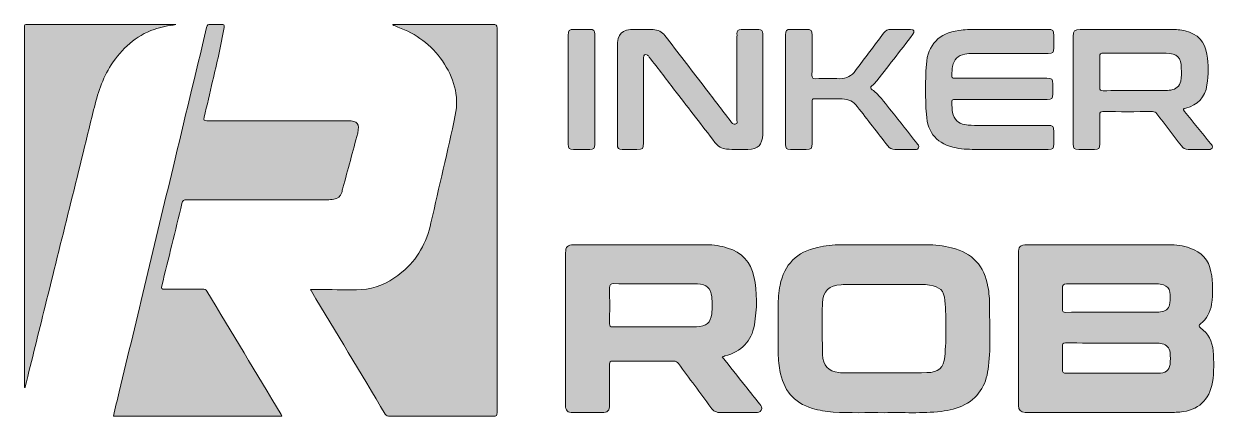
# Model space of a CAD drawing. Header units: inches. Extents: x -328 to 2803, y 282 to 860.
# Drawn here: x -328 to 1427, y 282 to 860 of the extents above; entities that cross this region are included whole.
import ezdxf

# ---------------------------------------------------------------- set-up
doc = ezdxf.new("R2010")
doc.units = ezdxf.units.IN
doc.header["$MEASUREMENT"] = 0
doc.layers.add('Layer 1', color=7, linetype='Continuous')

msp = doc.modelspace()

# ---------------------------------------------------------------- hatches: boundary and pattern name
at = {"layer": 'Layer 1', "true_color": 0x0172bc}
h = msp.add_hatch(color=152, dxfattribs=at)
h.dxf.hatch_style = 2
edge = h.paths.add_edge_path()
edge.add_spline(control_points=[(-327.5, 323.7), (-327.5, 325.7), (-327.5, 327.7), (-327.5, 329.7), (-327.5, 504.1), (-327.5, 678.6), (-327.5, 853.1), (-327.5, 860.5), (-328.3, 859.5), (-321.2, 859.5), (-248.9, 859.5), (-176.6, 859.5), (-104.2, 859.3), (-114.9, 857.6), (-125.7, 856), (-136, 852.3), (-163.5, 842.6), (-183.6, 823.9), (-199.3, 799.8), (-212.7, 779.4), (-219.6, 756.8), (-225.3, 733.3), (-248.9, 636.7), (-273, 540.3), (-296.9, 443.7), (-306.7, 404.2), (-316.4, 364.6), (-326.2, 325.1), (-326.3, 324.6), (-326.5, 324.2), (-326.7, 323.8), (-326.9, 323.7), (-327.2, 323.7), (-327.5, 323.7)], knot_values=[0, 0, 0, 0, 1, 1, 1, 2, 2, 2, 3, 3, 3, 4, 4, 4, 5, 5, 5, 6, 6, 6, 7, 7, 7, 8, 8, 8, 9, 9, 9, 10, 10, 10, 11, 11, 11, 11], degree=3, periodic=1)
h = msp.add_hatch(color=152, dxfattribs=at)
h.dxf.hatch_style = 2
edge = h.paths.add_edge_path()
edge.add_spline(control_points=[(52.4, 281.8), (-30.6, 281.8), (-113.1, 281.8), (-196.2, 281.8), (-193.3, 293.9), (-190.4, 305.8), (-187.6, 317.6), (-161.1, 427.9), (-134.7, 538.2), (-108.2, 648.5), (-91.7, 717.4), (-75.1, 786.2), (-58.7, 855.1), (-57.8, 858.6), (-56.6, 859.8), (-53.1, 859.6), (-47.8, 859.3), (-42.4, 859.4), (-37.1, 859.6), (-33.4, 859.8), (-32.2, 859.2), (-32.9, 854.9), (-37.4, 828.4), (-43.8, 802.2), (-49.8, 775.9), (-53.8, 758.1), (-58, 740.3), (-62.5, 722.5), (-63.7, 717.9), (-62.5, 717.4), (-58.3, 717.5), (11, 717.6), (80.3, 717.5), (149.6, 717.5), (163.4, 717.5), (167.6, 712.7), (164.1, 699.3), (157.1, 672.2), (149.6, 645.3), (142.3, 618.4), (141.7, 616.1), (141.2, 613.8), (140.5, 611.6), (138.5, 606), (134.8, 602.3), (128.7, 601.6), (125.5, 601.2), (122.4, 600.9), (119.2, 600.9), (50.2, 600.8), (-18.8, 600.8), (-87.7, 601), (-92.2, 601), (-94, 599.9), (-95.1, 595.4), (-104.9, 554.8), (-114.9, 514.3), (-124.9, 473.8), (-125.9, 469.8), (-125.1, 468.7), (-120.9, 468.8), (-102.1, 469), (-83.2, 468.8), (-64.4, 468.9), (-61.8, 468.9), (-59.9, 468.6), (-58.3, 465.9), (-21.8, 405.3), (14.7, 344.8), (51.2, 284.2), (51.6, 283.6), (51.8, 283), (52.4, 281.8)], knot_values=[0, 0, 0, 0, 1, 1, 1, 2, 2, 2, 3, 3, 3, 4, 4, 4, 5, 5, 5, 6, 6, 6, 7, 7, 7, 8, 8, 8, 9, 9, 9, 10, 10, 10, 11, 11, 11, 12, 12, 12, 13, 13, 13, 14, 14, 14, 15, 15, 15, 16, 16, 16, 17, 17, 17, 18, 18, 18, 19, 19, 19, 20, 20, 20, 21, 21, 21, 22, 22, 22, 23, 23, 23, 24, 24, 24, 24], degree=3, periodic=1)
at = {"layer": 'Layer 1', "true_color": 0x01bdf1}
h = msp.add_hatch(color=140, dxfattribs=at)
h.dxf.hatch_style = 2
edge = h.paths.add_edge_path()
edge.add_spline(control_points=[(215.9, 859.5), (221.7, 859.5), (227.5, 859.5), (233.2, 859.5), (276.7, 859.5), (320.2, 859.5), (363.7, 859.6), (368.3, 859.7), (369.8, 858.9), (369.8, 853.8), (369.7, 664.9), (369.7, 475.9), (369.8, 287), (369.8, 282.4), (368.6, 281.6), (364.3, 281.6), (313.3, 281.7), (262.3, 281.7), (211.4, 281.7), (208.6, 281.7), (206.5, 281.7), (204.7, 284.7), (168.5, 345.2), (132.1, 405.7), (95.8, 466.2), (95.5, 466.8), (95.2, 467.4), (94.7, 468.4), (103.2, 468.4), (111.4, 468.5), (119.5, 468.4), (138.6, 468.3), (157.7, 466.9), (176.9, 469.1), (197.4, 471.5), (214, 481.2), (229.3, 493.9), (252.4, 513), (265.7, 537.8), (272.2, 566.9), (284, 619.8), (297, 672.4), (308, 725.5), (314.1, 755.2), (305.5, 781.5), (289, 805.7), (272.8, 829.7), (250.2, 845.6), (223.3, 855.7), (220.8, 856.7), (218.3, 857.8), (215.7, 858.8), (215.8, 859.1), (215.9, 859.3), (215.9, 859.5)], knot_values=[0, 0, 0, 0, 1, 1, 1, 2, 2, 2, 3, 3, 3, 4, 4, 4, 5, 5, 5, 6, 6, 6, 7, 7, 7, 8, 8, 8, 9, 9, 9, 10, 10, 10, 11, 11, 11, 12, 12, 12, 13, 13, 13, 14, 14, 14, 15, 15, 15, 16, 16, 16, 17, 17, 17, 18, 18, 18, 18], degree=3, periodic=1)
at = {"layer": 'Layer 1', "true_color": 0x0172bc}
h = msp.add_hatch(color=152, dxfattribs=at)
h.dxf.hatch_style = 2
edge = h.paths.add_edge_path()
edge.add_spline(control_points=[(474.5, 764), (474.5, 790.4), (474.5, 816.9), (474.5, 843.4), (474.5, 851.2), (475.6, 852.2), (483.5, 852.2), (491.2, 852.3), (498.9, 852.3), (506.5, 852.2), (512.3, 852.1), (513.7, 850.7), (513.7, 845.1), (513.7, 790.8), (513.7, 736.5), (513.7, 682.2), (513.7, 676.7), (512.3, 675.2), (506.5, 675.2), (498.5, 675.1), (490.5, 675.1), (482.5, 675.1), (475.9, 675.2), (474.6, 676.5), (474.6, 683), (474.5, 710), (474.5, 737), (474.5, 764)], knot_values=[0, 0, 0, 0, 1, 1, 1, 2, 2, 2, 3, 3, 3, 4, 4, 4, 5, 5, 5, 6, 6, 6, 7, 7, 7, 8, 8, 8, 9, 9, 9, 9], degree=3, periodic=1)
h = msp.add_hatch(color=152, dxfattribs=at)
h.dxf.hatch_style = 2
edge = h.paths.add_edge_path()
edge.add_spline(control_points=[(547.1, 755.4), (547.1, 779), (547.1, 802.7), (547.1, 826.3), (547.2, 846.1), (553.3, 852.3), (573.2, 852.2), (582, 852.2), (590.8, 852), (599.7, 851.9), (607, 851.8), (612.8, 848.7), (617.3, 843), (636.1, 818.6), (654.8, 794.2), (673.6, 769.7), (687.3, 751.9), (700.9, 734), (714.6, 716.2), (715.3, 715.3), (716, 714.3), (716.8, 713.5), (718.3, 712), (720.3, 712.3), (722, 712.7), (724.4, 713.4), (723.5, 715.8), (723.5, 717.5), (723.5, 758.8), (723.5, 800.1), (723.5, 841.4), (723.5, 842.9), (723.6, 844.4), (723.5, 845.9), (723.4, 850), (725.4, 852.2), (729.5, 852.2), (738.2, 852.3), (746.8, 852.3), (755.5, 852.2), (759.9, 852.2), (761.7, 849.9), (761.7, 845.6), (761.6, 796.6), (761.6, 747.6), (761.6, 698.7), (761.6, 698.2), (761.6, 697.7), (761.5, 697.2), (760.7, 681.7), (755, 675.8), (739.6, 675.2), (729.2, 674.9), (718.7, 674.8), (708.2, 675.6), (700.8, 676.2), (695.4, 679.9), (691, 685.5), (672, 710.2), (653, 734.8), (634, 759.5), (620.7, 776.8), (607.4, 794.1), (594.1, 811.4), (593.3, 812.4), (592.5, 813.6), (591.4, 814.3), (587.9, 816.4), (585.5, 814.7), (585.5, 810.1), (585.5, 768.4), (585.5, 726.8), (585.5, 685.1), (585.5, 675.9), (584.7, 675.1), (575.6, 675.1), (568.5, 675.1), (561.3, 675), (554.1, 675.2), (548.5, 675.3), (547.2, 676.7), (547.2, 682.4), (547.1, 706.7), (547.1, 731), (547.1, 755.4)], knot_values=[0, 0, 0, 0, 1, 1, 1, 2, 2, 2, 3, 3, 3, 4, 4, 4, 5, 5, 5, 6, 6, 6, 7, 7, 7, 8, 8, 8, 9, 9, 9, 10, 10, 10, 11, 11, 11, 12, 12, 12, 13, 13, 13, 14, 14, 14, 15, 15, 15, 16, 16, 16, 17, 17, 17, 18, 18, 18, 19, 19, 19, 20, 20, 20, 21, 21, 21, 22, 22, 22, 23, 23, 23, 24, 24, 24, 25, 25, 25, 26, 26, 26, 27, 27, 27, 28, 28, 28, 28], degree=3, periodic=1)
h = msp.add_hatch(color=152, dxfattribs=at)
h.dxf.hatch_style = 2
edge = h.paths.add_edge_path()
edge.add_spline(control_points=[(795.1, 763.6), (795.1, 790.4), (795.1, 817.3), (795.1, 844.1), (795.2, 851), (796.3, 852.2), (803.3, 852.2), (810.8, 852.3), (818.3, 852.3), (825.7, 852.2), (833, 852.2), (834.2, 851), (834.2, 843.9), (834.3, 824.2), (834.4, 804.6), (834.1, 784.9), (834.1, 780.5), (835.2, 779.3), (839.6, 779.4), (851.5, 779.8), (863.3, 779.7), (875.1, 779.5), (885.2, 779.4), (892.5, 783.6), (898.4, 791.6), (912.1, 810), (926.1, 828.3), (939.7, 846.8), (942.6, 850.7), (945.8, 852.4), (950.6, 852.3), (960.2, 852.1), (969.9, 852.4), (979.6, 852.2), (984.7, 852.1), (986.2, 849.1), (983.1, 845), (964, 820.7), (945.5, 795.8), (925.9, 771.8), (924.1, 769.7), (920.3, 768.3), (920.7, 765.7), (921.1, 763.7), (924.5, 762.3), (926.5, 760.6), (936.3, 752.1), (943.4, 741.4), (951.5, 731.4), (964, 715.8), (976.3, 700.1), (988.7, 684.4), (990.3, 682.3), (992.5, 680.3), (991.1, 677.3), (989.7, 674.4), (986.9, 675.2), (984.5, 675.2), (975.1, 675.1), (965.8, 675.3), (956.5, 675.1), (951.9, 675), (948.7, 676.6), (945.9, 680.3), (931.1, 699.7), (915.9, 718.9), (901, 738.4), (895.3, 745.8), (888, 749.6), (878.8, 749.7), (865.1, 749.8), (851.4, 749.7), (837.8, 749.9), (834.2, 750), (834.2, 748.2), (834.2, 745.6), (834.3, 725.1), (834.3, 704.6), (834.3, 684.1), (834.2, 676.2), (833.2, 675.2), (825.4, 675.1), (817.7, 675.1), (810.1, 675.1), (802.4, 675.2), (796.4, 675.2), (795.2, 676.6), (795.2, 682.6), (795.1, 709.6), (795.1, 736.6), (795.1, 763.6)], knot_values=[0, 0, 0, 0, 1, 1, 1, 2, 2, 2, 3, 3, 3, 4, 4, 4, 5, 5, 5, 6, 6, 6, 7, 7, 7, 8, 8, 8, 9, 9, 9, 10, 10, 10, 11, 11, 11, 12, 12, 12, 13, 13, 13, 14, 14, 14, 15, 15, 15, 16, 16, 16, 17, 17, 17, 18, 18, 18, 19, 19, 19, 20, 20, 20, 21, 21, 21, 22, 22, 22, 23, 23, 23, 24, 24, 24, 25, 25, 25, 26, 26, 26, 27, 27, 27, 28, 28, 28, 29, 29, 29, 30, 30, 30, 30], degree=3, periodic=1)
h = msp.add_hatch(color=152, dxfattribs=at)
h.dxf.hatch_style = 2
edge = h.paths.add_edge_path()
edge.add_spline(control_points=[(1113.1, 748.9), (1090.5, 748.9), (1067.8, 748.8), (1045.2, 748.9), (1041.3, 749), (1039.7, 748), (1040.2, 744), (1040.8, 739.2), (1040.6, 734.4), (1041.6, 729.6), (1043.8, 719.2), (1049.3, 713.7), (1059.8, 711.7), (1065.9, 710.5), (1072, 710.6), (1078.2, 710.6), (1112.7, 710.5), (1147.2, 710.5), (1181.7, 710.5), (1189.9, 710.5), (1190.7, 709.7), (1190.7, 701.3), (1190.7, 695.3), (1190.7, 689.3), (1190.7, 683.3), (1190.7, 676.5), (1189.4, 675.2), (1182.5, 675.1), (1147.8, 675.1), (1113.2, 675.1), (1078.5, 675.1), (1067.9, 675.1), (1057.2, 675.3), (1046.7, 677.4), (1019, 682.9), (1004.7, 698.7), (1002.8, 727), (1001.1, 751.4), (1001.1, 775.9), (1002.8, 800.4), (1004.8, 829.5), (1021.6, 846.9), (1050.8, 850.7), (1059.2, 851.8), (1067.7, 852.2), (1076.2, 852.2), (1111.2, 852.3), (1146.2, 852.3), (1181.2, 852.2), (1189.8, 852.2), (1190.7, 851.3), (1190.7, 842.9), (1190.7, 836.9), (1190.7, 830.9), (1190.7, 824.9), (1190.7, 818.1), (1189.4, 816.7), (1182.5, 816.7), (1145.5, 816.7), (1108.6, 816.7), (1071.6, 816.7), (1067.5, 816.7), (1063.6, 816.3), (1059.6, 815.6), (1049.1, 813.7), (1043.8, 808.1), (1041.5, 797.6), (1040.6, 793.3), (1040.8, 789), (1040.3, 784.7), (1039.8, 781.3), (1041, 780.1), (1044.6, 780.2), (1060.8, 780.3), (1076.9, 780.2), (1093.1, 780.2), (1122.3, 780.2), (1151.4, 780.3), (1180.6, 780.2), (1188.2, 780.2), (1189.2, 779.2), (1189.3, 771.6), (1189.3, 766.7), (1189.3, 761.9), (1189.2, 757.1), (1189.2, 750.1), (1188, 748.9), (1181.1, 748.9), (1158.5, 748.8), (1135.8, 748.9), (1113.1, 748.9)], knot_values=[0, 0, 0, 0, 1, 1, 1, 2, 2, 2, 3, 3, 3, 4, 4, 4, 5, 5, 5, 6, 6, 6, 7, 7, 7, 8, 8, 8, 9, 9, 9, 10, 10, 10, 11, 11, 11, 12, 12, 12, 13, 13, 13, 14, 14, 14, 15, 15, 15, 16, 16, 16, 17, 17, 17, 18, 18, 18, 19, 19, 19, 20, 20, 20, 21, 21, 21, 22, 22, 22, 23, 23, 23, 24, 24, 24, 25, 25, 25, 26, 26, 26, 27, 27, 27, 28, 28, 28, 29, 29, 29, 30, 30, 30, 30], degree=3, periodic=1)
h = msp.add_hatch(color=152, dxfattribs=at)
h.dxf.hatch_style = 2
edge = h.paths.add_edge_path()
edge.add_spline(control_points=[(1219.5, 762.9), (1219.5, 789.3), (1219.5, 815.6), (1219.5, 841.9), (1219.5, 850.5), (1221.3, 852.2), (1229.7, 852.2), (1274.4, 852.3), (1319.1, 852.3), (1363.7, 852.2), (1370.7, 852.2), (1377.7, 851.6), (1384.5, 850), (1403.1, 845.7), (1413.6, 833.8), (1416.7, 815.5), (1419.2, 800.4), (1419.1, 785.3), (1416.7, 770.2), (1413.8, 752.1), (1403.3, 740.5), (1385.4, 736.2), (1381.4, 735.2), (1380.7, 734.7), (1383.5, 731.2), (1396.5, 715.5), (1409.2, 699.7), (1422, 683.9), (1423.6, 681.9), (1425.5, 680), (1424.1, 677.2), (1422.8, 674.7), (1420.2, 675.2), (1417.9, 675.2), (1408.2, 675.1), (1398.6, 675.3), (1388.9, 675.1), (1384.5, 675), (1381.5, 676.7), (1378.9, 680.2), (1367, 696.1), (1354.8, 711.7), (1342.9, 727.6), (1341.1, 730), (1339.3, 730.9), (1336.3, 730.9), (1312, 730.8), (1287.7, 730.8), (1263.3, 730.9), (1259.7, 731), (1258.5, 730.2), (1258.6, 726.3), (1258.9, 712), (1258.7, 697.7), (1258.7, 683.3), (1258.7, 676.4), (1257.5, 675.2), (1250.6, 675.1), (1242.9, 675.1), (1235.2, 675.1), (1227.6, 675.1), (1220.7, 675.2), (1219.5, 676.4), (1219.5, 683.4), (1219.5, 709.9), (1219.5, 736.4), (1219.5, 762.9)], knot_values=[0, 0, 0, 0, 1, 1, 1, 2, 2, 2, 3, 3, 3, 4, 4, 4, 5, 5, 5, 6, 6, 6, 7, 7, 7, 8, 8, 8, 9, 9, 9, 10, 10, 10, 11, 11, 11, 12, 12, 12, 13, 13, 13, 14, 14, 14, 15, 15, 15, 16, 16, 16, 17, 17, 17, 18, 18, 18, 19, 19, 19, 20, 20, 20, 21, 21, 21, 22, 22, 22, 22], degree=3, periodic=1)
edge = h.paths.add_edge_path()
edge.add_spline(control_points=[(1311.4, 817.1), (1295.7, 817.1), (1280, 817), (1264.4, 817.2), (1260.2, 817.3), (1258.5, 816.2), (1258.6, 811.7), (1258.9, 796.7), (1258.9, 781.7), (1258.6, 766.7), (1258.5, 762.7), (1259.7, 761.7), (1263.6, 761.8), (1293.4, 761.9), (1323.2, 761.8), (1353, 761.9), (1356.5, 761.9), (1360, 762.2), (1363.5, 762.8), (1371.1, 763.9), (1376.1, 768.1), (1378, 775.9), (1379.6, 782.1), (1378.8, 788.5), (1378.8, 794.8), (1378.9, 810.7), (1372.4, 817.1), (1356.3, 817.1), (1341.3, 817.2), (1326.4, 817.1), (1311.4, 817.1)], knot_values=[0, 0, 0, 0, 1, 1, 1, 2, 2, 2, 3, 3, 3, 4, 4, 4, 5, 5, 5, 6, 6, 6, 7, 7, 7, 8, 8, 8, 9, 9, 9, 10, 10, 10, 10], degree=3, periodic=1)
at = {"layer": 'Layer 1', "true_color": 0x01bdf1}
h = msp.add_hatch(color=140, dxfattribs=at)
h.dxf.hatch_style = 2
edge = h.paths.add_edge_path()
edge.add_spline(control_points=[(701.7, 369.2), (713.4, 354.5), (724.6, 340.3), (735.9, 326.1), (742.9, 317.2), (749.9, 308.3), (757, 299.5), (759.3, 296.7), (760.9, 293.8), (759.3, 290.4), (757.7, 287), (754.4, 286.8), (751.1, 286.8), (734, 286.9), (716.8, 286.9), (699.6, 286.8), (693.2, 286.7), (688.7, 289.2), (684.9, 294.4), (669.2, 316.1), (653.1, 337.6), (637.3, 359.2), (635.4, 361.8), (633.5, 362.8), (630.3, 362.8), (600.3, 362.6), (570.3, 362.6), (540.3, 362.8), (536.7, 362.8), (535.6, 362.1), (535.6, 358.2), (535.8, 338.4), (535.7, 318.5), (535.7, 298.7), (535.7, 289.4), (533.1, 286.9), (523.8, 286.9), (509.8, 286.8), (495.8, 286.8), (481.8, 286.9), (473.5, 286.9), (470.7, 289.7), (470.7, 298), (470.7, 372.9), (470.7, 447.7), (470.7, 522.5), (470.7, 531.4), (473.8, 534.5), (482.7, 534.5), (548, 534.5), (613.3, 534.6), (678.7, 534.5), (689.2, 534.5), (699.5, 532.9), (709.6, 529.7), (730.7, 523.1), (744, 509), (748.5, 487.5), (753.5, 464), (753.2, 440.1), (749.2, 416.5), (745, 392), (729.9, 376.7), (705.7, 370.4), (704.6, 370.1), (703.5, 369.7), (701.7, 369.2)], knot_values=[0, 0, 0, 0, 1, 1, 1, 2, 2, 2, 3, 3, 3, 4, 4, 4, 5, 5, 5, 6, 6, 6, 7, 7, 7, 8, 8, 8, 9, 9, 9, 10, 10, 10, 11, 11, 11, 12, 12, 12, 13, 13, 13, 14, 14, 14, 15, 15, 15, 16, 16, 16, 17, 17, 17, 18, 18, 18, 19, 19, 19, 20, 20, 20, 21, 21, 21, 22, 22, 22, 22], degree=3, periodic=1)
edge = h.paths.add_edge_path()
edge.add_spline(control_points=[(602.5, 413.5), (605.9, 413.5), (609.2, 413.5), (612.5, 413.5), (629.7, 413.5), (646.9, 413.4), (664, 413.6), (678, 413.7), (684.9, 419.6), (686.3, 432.7), (687.2, 440.9), (687.2, 449.3), (686.3, 457.6), (685, 470.5), (678.4, 476.7), (665.2, 476.8), (624, 477), (582.9, 477), (541.7, 477.1), (537.3, 477.2), (535.6, 475.5), (535.6, 470.9), (535.8, 453.2), (535.8, 435.6), (535.6, 417.9), (535.6, 414.4), (536.5, 413.4), (540, 413.5), (560.9, 413.6), (581.7, 413.5), (602.5, 413.5)], knot_values=[0, 0, 0, 0, 1, 1, 1, 2, 2, 2, 3, 3, 3, 4, 4, 4, 5, 5, 5, 6, 6, 6, 7, 7, 7, 8, 8, 8, 9, 9, 9, 10, 10, 10, 10], degree=3, periodic=1)
h = msp.add_hatch(color=140, dxfattribs=at)
h.dxf.hatch_style = 2
edge = h.paths.add_edge_path()
edge.add_spline(control_points=[(940.6, 286.7), (914.9, 287.3), (890, 286), (865.2, 287.7), (854.9, 288.4), (844.7, 290.1), (834.8, 293), (806.7, 301.3), (791.7, 320.9), (786.7, 349.1), (785, 358.8), (784.3, 368.6), (784.2, 378.4), (784, 400.1), (784, 421.8), (784.2, 443.4), (784.2, 453.9), (785.1, 464.4), (787.1, 474.7), (793.2, 505.5), (811.8, 523.9), (842.3, 530.6), (853.7, 533.1), (865.3, 534.4), (877, 534.5), (919, 534.6), (961, 534.6), (1002.9, 534.5), (1015.4, 534.4), (1027.8, 532.9), (1040, 530), (1070.9, 522.8), (1088.3, 503.1), (1093.7, 472.2), (1095.3, 463.3), (1096.2, 454.3), (1096.1, 445.4), (1095.9, 415.4), (1098, 385.4), (1094.6, 355.5), (1091.8, 331.3), (1082.5, 310.5), (1059.4, 298.6), (1048.4, 293), (1036.7, 290.1), (1024.5, 288.7), (996.3, 285.3), (968, 287.6), (940.6, 286.7)], knot_values=[0, 0, 0, 0, 1, 1, 1, 2, 2, 2, 3, 3, 3, 4, 4, 4, 5, 5, 5, 6, 6, 6, 7, 7, 7, 8, 8, 8, 9, 9, 9, 10, 10, 10, 11, 11, 11, 12, 12, 12, 13, 13, 13, 14, 14, 14, 15, 15, 15, 16, 16, 16, 16], degree=3, periodic=1)
edge = h.paths.add_edge_path()
edge.add_spline(control_points=[(940.2, 345.6), (940.2, 345.6), (940.2, 345.6), (940.2, 345.7), (961.4, 345.7), (982.5, 345.3), (1003.7, 345.8), (1020.3, 346.2), (1028.7, 353), (1030, 369.3), (1032.4, 396.8), (1032.2, 424.6), (1030.1, 452.1), (1029, 467.2), (1022.4, 472.4), (1007.6, 475.1), (1003.6, 475.8), (999.6, 475.8), (995.6, 475.8), (960.3, 475.9), (925, 475.9), (889.7, 475.8), (885.5, 475.8), (881.3, 475.9), (877.2, 475.6), (858.9, 474.6), (850.7, 466.4), (849.6, 448.1), (849.3, 443), (849.3, 437.8), (849.3, 432.6), (849.4, 412.6), (849.1, 392.6), (849.8, 372.6), (850.4, 355.9), (857.7, 348.3), (873.8, 345.9), (875.2, 345.7), (876.7, 345.6), (878.2, 345.6), (898.9, 345.6), (919.6, 345.6), (940.2, 345.6)], knot_values=[0, 0, 0, 0, 1, 1, 1, 2, 2, 2, 3, 3, 3, 4, 4, 4, 5, 5, 5, 6, 6, 6, 7, 7, 7, 8, 8, 8, 9, 9, 9, 10, 10, 10, 11, 11, 11, 12, 12, 12, 13, 13, 13, 14, 14, 14, 14], degree=3, periodic=1)
h = msp.add_hatch(color=140, dxfattribs=at)
h.dxf.hatch_style = 2
edge = h.paths.add_edge_path()
edge.add_spline(control_points=[(1138.5, 411.2), (1138.5, 447.9), (1138.5, 484.5), (1138.5, 521.2), (1138.5, 532), (1141, 534.5), (1151.7, 534.5), (1221.2, 534.5), (1290.7, 534.6), (1360.1, 534.5), (1370.8, 534.5), (1381.4, 533.1), (1391.6, 529.7), (1408.7, 523.9), (1419.2, 512.2), (1422.6, 494.5), (1425.7, 478.7), (1425.5, 462.7), (1423.4, 446.8), (1421.9, 435.2), (1416.3, 425.3), (1407.3, 417.7), (1404.8, 415.5), (1404.1, 414.4), (1407.3, 412), (1418.6, 403.5), (1424.7, 391.9), (1425.7, 377.9), (1426.8, 362.5), (1427.3, 347), (1424.8, 331.6), (1420.4, 305.3), (1403.5, 290), (1376.7, 287.7), (1369.7, 287.1), (1362.7, 286.8), (1355.7, 286.8), (1288.3, 286.9), (1220.8, 286.8), (1153.3, 286.9), (1151.6, 286.9), (1149.9, 286.8), (1148.3, 286.9), (1141.6, 287.5), (1138.8, 290.5), (1138.6, 297.2), (1138.5, 298.7), (1138.5, 300.2), (1138.5, 301.7), (1138.5, 338.2), (1138.5, 374.7), (1138.5, 411.2)], knot_values=[0, 0, 0, 0, 1, 1, 1, 2, 2, 2, 3, 3, 3, 4, 4, 4, 5, 5, 5, 6, 6, 6, 7, 7, 7, 8, 8, 8, 9, 9, 9, 10, 10, 10, 11, 11, 11, 12, 12, 12, 13, 13, 13, 14, 14, 14, 15, 15, 15, 16, 16, 16, 17, 17, 17, 17], degree=3, periodic=1)
edge = h.paths.add_edge_path()
edge.add_spline(control_points=[(1277, 344.9), (1299.5, 344.9), (1321.9, 344.8), (1344.4, 344.9), (1355.2, 344.9), (1361.3, 349.1), (1362.2, 357.7), (1362.9, 363.7), (1362.7, 369.7), (1362.2, 375.7), (1361.6, 382.6), (1357.2, 386.7), (1350.6, 388.4), (1347.7, 389.1), (1344.7, 389.5), (1341.7, 389.5), (1297.1, 389.6), (1252.4, 389.5), (1207.8, 389.6), (1204.1, 389.6), (1203.4, 388.3), (1203.5, 385), (1203.7, 374), (1203.5, 363), (1203.5, 352), (1203.6, 345.2), (1203.9, 344.9), (1210.5, 344.9), (1232.7, 344.8), (1254.8, 344.9), (1277, 344.9)], knot_values=[0, 0, 0, 0, 1, 1, 1, 2, 2, 2, 3, 3, 3, 4, 4, 4, 5, 5, 5, 6, 6, 6, 7, 7, 7, 8, 8, 8, 9, 9, 9, 10, 10, 10, 10], degree=3, periodic=1)
edge = h.paths.add_edge_path()
edge.add_spline(control_points=[(1277.4, 476.7), (1254.8, 476.7), (1232.1, 476.6), (1209.5, 476.7), (1205.2, 476.8), (1203.4, 475.2), (1203.5, 470.9), (1203.7, 460.6), (1203.8, 450.2), (1203.4, 439.9), (1203.3, 435.7), (1204.7, 434.7), (1208.7, 434.8), (1252.7, 434.9), (1296.7, 434.8), (1340.7, 434.9), (1344, 434.9), (1347.4, 435.3), (1350.6, 435.9), (1357.7, 437.4), (1361.1, 441.2), (1361.9, 448.6), (1362.5, 453.9), (1362.5, 459.2), (1361.8, 464.5), (1361.1, 470), (1357.9, 473.5), (1352.7, 475.3), (1349.4, 476.4), (1345.9, 476.7), (1342.4, 476.7), (1320.7, 476.7), (1299.1, 476.7), (1277.4, 476.7)], knot_values=[0, 0, 0, 0, 1, 1, 1, 2, 2, 2, 3, 3, 3, 4, 4, 4, 5, 5, 5, 6, 6, 6, 7, 7, 7, 8, 8, 8, 9, 9, 9, 10, 10, 10, 11, 11, 11, 11], degree=3, periodic=1)

# ---------------------------------------------------------------- linework, layer by layer
at = {"layer": 'Layer 1', "lineweight": 0}
for points, knots in [([(-327.5, 323.7), (-327.5, 325.7), (-327.5, 327.7), (-327.5, 329.7), (-327.5, 504.1), (-327.5, 678.6), (-327.5, 853.1), (-327.5, 860.5), (-328.3, 859.5), (-321.2, 859.5), (-248.9, 859.5), (-176.6, 859.5), (-104.2, 859.3), (-114.9, 857.6), (-125.7, 856), (-136, 852.3), (-163.5, 842.6), (-183.6, 823.9), (-199.3, 799.8), (-212.7, 779.4), (-219.6, 756.8), (-225.3, 733.3), (-248.9, 636.7), (-273, 540.3), (-296.9, 443.7), (-306.7, 404.2), (-316.4, 364.6), (-326.2, 325.1), (-326.3, 324.6), (-326.5, 324.2), (-326.7, 323.8), (-326.9, 323.7), (-327.2, 323.7), (-327.5, 323.7)], [0, 0, 0, 0, 1, 1, 1, 2, 2, 2, 3, 3, 3, 4, 4, 4, 5, 5, 5, 6, 6, 6, 7, 7, 7, 8, 8, 8, 9, 9, 9, 10, 10, 10, 11, 11, 11, 11]), ([(52.4, 281.8), (-30.6, 281.8), (-113.1, 281.8), (-196.2, 281.8), (-193.3, 293.9), (-190.4, 305.8), (-187.6, 317.6), (-161.1, 427.9), (-134.7, 538.2), (-108.2, 648.5), (-91.7, 717.4), (-75.1, 786.2), (-58.7, 855.1), (-57.8, 858.6), (-56.6, 859.8), (-53.1, 859.6), (-47.8, 859.3), (-42.4, 859.4), (-37.1, 859.6), (-33.4, 859.8), (-32.2, 859.2), (-32.9, 854.9), (-37.4, 828.4), (-43.8, 802.2), (-49.8, 775.9), (-53.8, 758.1), (-58, 740.3), (-62.5, 722.5), (-63.7, 717.9), (-62.5, 717.4), (-58.3, 717.5), (11, 717.6), (80.3, 717.5), (149.6, 717.5), (163.4, 717.5), (167.6, 712.7), (164.1, 699.3), (157.1, 672.2), (149.6, 645.3), (142.3, 618.4), (141.7, 616.1), (141.2, 613.8), (140.5, 611.6), (138.5, 606), (134.8, 602.3), (128.7, 601.6), (125.5, 601.2), (122.4, 600.9), (119.2, 600.9), (50.2, 600.8), (-18.8, 600.8), (-87.7, 601), (-92.2, 601), (-94, 599.9), (-95.1, 595.4), (-104.9, 554.8), (-114.9, 514.3), (-124.9, 473.8), (-125.9, 469.8), (-125.1, 468.7), (-120.9, 468.8), (-102.1, 469), (-83.2, 468.8), (-64.4, 468.9), (-61.8, 468.9), (-59.9, 468.6), (-58.3, 465.9), (-21.8, 405.3), (14.7, 344.8), (51.2, 284.2), (51.6, 283.6), (51.8, 283), (52.4, 281.8)], [0, 0, 0, 0, 1, 1, 1, 2, 2, 2, 3, 3, 3, 4, 4, 4, 5, 5, 5, 6, 6, 6, 7, 7, 7, 8, 8, 8, 9, 9, 9, 10, 10, 10, 11, 11, 11, 12, 12, 12, 13, 13, 13, 14, 14, 14, 15, 15, 15, 16, 16, 16, 17, 17, 17, 18, 18, 18, 19, 19, 19, 20, 20, 20, 21, 21, 21, 22, 22, 22, 23, 23, 23, 24, 24, 24, 24]), ([(215.9, 859.5), (221.7, 859.5), (227.5, 859.5), (233.2, 859.5), (276.7, 859.5), (320.2, 859.5), (363.7, 859.6), (368.3, 859.7), (369.8, 858.9), (369.8, 853.8), (369.7, 664.9), (369.7, 475.9), (369.8, 287), (369.8, 282.4), (368.6, 281.6), (364.3, 281.6), (313.3, 281.7), (262.3, 281.7), (211.4, 281.7), (208.6, 281.7), (206.5, 281.7), (204.7, 284.7), (168.5, 345.2), (132.1, 405.7), (95.8, 466.2), (95.5, 466.8), (95.2, 467.4), (94.7, 468.4), (103.2, 468.4), (111.4, 468.5), (119.5, 468.4), (138.6, 468.3), (157.7, 466.9), (176.9, 469.1), (197.4, 471.5), (214, 481.2), (229.3, 493.9), (252.4, 513), (265.7, 537.8), (272.2, 566.9), (284, 619.8), (297, 672.4), (308, 725.5), (314.1, 755.2), (305.5, 781.5), (289, 805.7), (272.8, 829.7), (250.2, 845.6), (223.3, 855.7), (220.8, 856.7), (218.3, 857.8), (215.7, 858.8), (215.8, 859.1), (215.9, 859.3), (215.9, 859.5)], [0, 0, 0, 0, 1, 1, 1, 2, 2, 2, 3, 3, 3, 4, 4, 4, 5, 5, 5, 6, 6, 6, 7, 7, 7, 8, 8, 8, 9, 9, 9, 10, 10, 10, 11, 11, 11, 12, 12, 12, 13, 13, 13, 14, 14, 14, 15, 15, 15, 16, 16, 16, 17, 17, 17, 18, 18, 18, 18]), ([(474.5, 764), (474.5, 790.4), (474.5, 816.9), (474.5, 843.4), (474.5, 851.2), (475.6, 852.2), (483.5, 852.2), (491.2, 852.3), (498.9, 852.3), (506.5, 852.2), (512.3, 852.1), (513.7, 850.7), (513.7, 845.1), (513.7, 790.8), (513.7, 736.5), (513.7, 682.2), (513.7, 676.7), (512.3, 675.2), (506.5, 675.2), (498.5, 675.1), (490.5, 675.1), (482.5, 675.1), (475.9, 675.2), (474.6, 676.5), (474.6, 683), (474.5, 710), (474.5, 737), (474.5, 764)], [0, 0, 0, 0, 1, 1, 1, 2, 2, 2, 3, 3, 3, 4, 4, 4, 5, 5, 5, 6, 6, 6, 7, 7, 7, 8, 8, 8, 9, 9, 9, 9]), ([(547.1, 755.4), (547.1, 779), (547.1, 802.7), (547.1, 826.3), (547.2, 846.1), (553.3, 852.3), (573.2, 852.2), (582, 852.2), (590.8, 852), (599.7, 851.9), (607, 851.8), (612.8, 848.7), (617.3, 843), (636.1, 818.6), (654.8, 794.2), (673.6, 769.7), (687.3, 751.9), (700.9, 734), (714.6, 716.2), (715.3, 715.3), (716, 714.3), (716.8, 713.5), (718.3, 712), (720.3, 712.3), (722, 712.7), (724.4, 713.4), (723.5, 715.8), (723.5, 717.5), (723.5, 758.8), (723.5, 800.1), (723.5, 841.4), (723.5, 842.9), (723.6, 844.4), (723.5, 845.9), (723.4, 850), (725.4, 852.2), (729.5, 852.2), (738.2, 852.3), (746.8, 852.3), (755.5, 852.2), (759.9, 852.2), (761.7, 849.9), (761.7, 845.6), (761.6, 796.6), (761.6, 747.6), (761.6, 698.7), (761.6, 698.2), (761.6, 697.7), (761.5, 697.2), (760.7, 681.7), (755, 675.8), (739.6, 675.2), (729.2, 674.9), (718.7, 674.8), (708.2, 675.6), (700.8, 676.2), (695.4, 679.9), (691, 685.5), (672, 710.2), (653, 734.8), (634, 759.5), (620.7, 776.8), (607.4, 794.1), (594.1, 811.4), (593.3, 812.4), (592.5, 813.6), (591.4, 814.3), (587.9, 816.4), (585.5, 814.7), (585.5, 810.1), (585.5, 768.4), (585.5, 726.8), (585.5, 685.1), (585.5, 675.9), (584.7, 675.1), (575.6, 675.1), (568.5, 675.1), (561.3, 675), (554.1, 675.2), (548.5, 675.3), (547.2, 676.7), (547.2, 682.4), (547.1, 706.7), (547.1, 731), (547.1, 755.4)], [0, 0, 0, 0, 1, 1, 1, 2, 2, 2, 3, 3, 3, 4, 4, 4, 5, 5, 5, 6, 6, 6, 7, 7, 7, 8, 8, 8, 9, 9, 9, 10, 10, 10, 11, 11, 11, 12, 12, 12, 13, 13, 13, 14, 14, 14, 15, 15, 15, 16, 16, 16, 17, 17, 17, 18, 18, 18, 19, 19, 19, 20, 20, 20, 21, 21, 21, 22, 22, 22, 23, 23, 23, 24, 24, 24, 25, 25, 25, 26, 26, 26, 27, 27, 27, 28, 28, 28, 28]), ([(795.1, 763.6), (795.1, 790.4), (795.1, 817.3), (795.1, 844.1), (795.2, 851), (796.3, 852.2), (803.3, 852.2), (810.8, 852.3), (818.3, 852.3), (825.7, 852.2), (833, 852.2), (834.2, 851), (834.2, 843.9), (834.3, 824.2), (834.4, 804.6), (834.1, 784.9), (834.1, 780.5), (835.2, 779.3), (839.6, 779.4), (851.5, 779.8), (863.3, 779.7), (875.1, 779.5), (885.2, 779.4), (892.5, 783.6), (898.4, 791.6), (912.1, 810), (926.1, 828.3), (939.7, 846.8), (942.6, 850.7), (945.8, 852.4), (950.6, 852.3), (960.2, 852.1), (969.9, 852.4), (979.6, 852.2), (984.7, 852.1), (986.2, 849.1), (983.1, 845), (964, 820.7), (945.5, 795.8), (925.9, 771.8), (924.1, 769.7), (920.3, 768.3), (920.7, 765.7), (921.1, 763.7), (924.5, 762.3), (926.5, 760.6), (936.3, 752.1), (943.4, 741.4), (951.5, 731.4), (964, 715.8), (976.3, 700.1), (988.7, 684.4), (990.3, 682.3), (992.5, 680.3), (991.1, 677.3), (989.7, 674.4), (986.9, 675.2), (984.5, 675.2), (975.1, 675.1), (965.8, 675.3), (956.5, 675.1), (951.9, 675), (948.7, 676.6), (945.9, 680.3), (931.1, 699.7), (915.9, 718.9), (901, 738.4), (895.3, 745.8), (888, 749.6), (878.8, 749.7), (865.1, 749.8), (851.4, 749.7), (837.8, 749.9), (834.2, 750), (834.2, 748.2), (834.2, 745.6), (834.3, 725.1), (834.3, 704.6), (834.3, 684.1), (834.2, 676.2), (833.2, 675.2), (825.4, 675.1), (817.7, 675.1), (810.1, 675.1), (802.4, 675.2), (796.4, 675.2), (795.2, 676.6), (795.2, 682.6), (795.1, 709.6), (795.1, 736.6), (795.1, 763.6)], [0, 0, 0, 0, 1, 1, 1, 2, 2, 2, 3, 3, 3, 4, 4, 4, 5, 5, 5, 6, 6, 6, 7, 7, 7, 8, 8, 8, 9, 9, 9, 10, 10, 10, 11, 11, 11, 12, 12, 12, 13, 13, 13, 14, 14, 14, 15, 15, 15, 16, 16, 16, 17, 17, 17, 18, 18, 18, 19, 19, 19, 20, 20, 20, 21, 21, 21, 22, 22, 22, 23, 23, 23, 24, 24, 24, 25, 25, 25, 26, 26, 26, 27, 27, 27, 28, 28, 28, 29, 29, 29, 30, 30, 30, 30]), ([(1113.1, 748.9), (1090.5, 748.9), (1067.8, 748.8), (1045.2, 748.9), (1041.3, 749), (1039.7, 748), (1040.2, 744), (1040.8, 739.2), (1040.6, 734.4), (1041.6, 729.6), (1043.8, 719.2), (1049.3, 713.7), (1059.8, 711.7), (1065.9, 710.5), (1072, 710.6), (1078.2, 710.6), (1112.7, 710.5), (1147.2, 710.5), (1181.7, 710.5), (1189.9, 710.5), (1190.7, 709.7), (1190.7, 701.3), (1190.7, 695.3), (1190.7, 689.3), (1190.7, 683.3), (1190.7, 676.5), (1189.4, 675.2), (1182.5, 675.1), (1147.8, 675.1), (1113.2, 675.1), (1078.5, 675.1), (1067.9, 675.1), (1057.2, 675.3), (1046.7, 677.4), (1019, 682.9), (1004.7, 698.7), (1002.8, 727), (1001.1, 751.4), (1001.1, 775.9), (1002.8, 800.4), (1004.8, 829.5), (1021.6, 846.9), (1050.8, 850.7), (1059.2, 851.8), (1067.7, 852.2), (1076.2, 852.2), (1111.2, 852.3), (1146.2, 852.3), (1181.2, 852.2), (1189.8, 852.2), (1190.7, 851.3), (1190.7, 842.9), (1190.7, 836.9), (1190.7, 830.9), (1190.7, 824.9), (1190.7, 818.1), (1189.4, 816.7), (1182.5, 816.7), (1145.5, 816.7), (1108.6, 816.7), (1071.6, 816.7), (1067.5, 816.7), (1063.6, 816.3), (1059.6, 815.6), (1049.1, 813.7), (1043.8, 808.1), (1041.5, 797.6), (1040.6, 793.3), (1040.8, 789), (1040.3, 784.7), (1039.8, 781.3), (1041, 780.1), (1044.6, 780.2), (1060.8, 780.3), (1076.9, 780.2), (1093.1, 780.2), (1122.3, 780.2), (1151.4, 780.3), (1180.6, 780.2), (1188.2, 780.2), (1189.2, 779.2), (1189.3, 771.6), (1189.3, 766.7), (1189.3, 761.9), (1189.2, 757.1), (1189.2, 750.1), (1188, 748.9), (1181.1, 748.9), (1158.5, 748.8), (1135.8, 748.9), (1113.1, 748.9)], [0, 0, 0, 0, 1, 1, 1, 2, 2, 2, 3, 3, 3, 4, 4, 4, 5, 5, 5, 6, 6, 6, 7, 7, 7, 8, 8, 8, 9, 9, 9, 10, 10, 10, 11, 11, 11, 12, 12, 12, 13, 13, 13, 14, 14, 14, 15, 15, 15, 16, 16, 16, 17, 17, 17, 18, 18, 18, 19, 19, 19, 20, 20, 20, 21, 21, 21, 22, 22, 22, 23, 23, 23, 24, 24, 24, 25, 25, 25, 26, 26, 26, 27, 27, 27, 28, 28, 28, 29, 29, 29, 30, 30, 30, 30]), ([(1219.5, 762.9), (1219.5, 789.3), (1219.5, 815.6), (1219.5, 841.9), (1219.5, 850.5), (1221.3, 852.2), (1229.7, 852.2), (1274.4, 852.3), (1319.1, 852.3), (1363.7, 852.2), (1370.7, 852.2), (1377.7, 851.6), (1384.5, 850), (1403.1, 845.7), (1413.6, 833.8), (1416.7, 815.5), (1419.2, 800.4), (1419.1, 785.3), (1416.7, 770.2), (1413.8, 752.1), (1403.3, 740.5), (1385.4, 736.2), (1381.4, 735.2), (1380.7, 734.7), (1383.5, 731.2), (1396.5, 715.5), (1409.2, 699.7), (1422, 683.9), (1423.6, 681.9), (1425.5, 680), (1424.1, 677.2), (1422.8, 674.7), (1420.2, 675.2), (1417.9, 675.2), (1408.2, 675.1), (1398.6, 675.3), (1388.9, 675.1), (1384.5, 675), (1381.5, 676.7), (1378.9, 680.2), (1367, 696.1), (1354.8, 711.7), (1342.9, 727.6), (1341.1, 730), (1339.3, 730.9), (1336.3, 730.9), (1312, 730.8), (1287.7, 730.8), (1263.3, 730.9), (1259.7, 731), (1258.5, 730.2), (1258.6, 726.3), (1258.9, 712), (1258.7, 697.7), (1258.7, 683.3), (1258.7, 676.4), (1257.5, 675.2), (1250.6, 675.1), (1242.9, 675.1), (1235.2, 675.1), (1227.6, 675.1), (1220.7, 675.2), (1219.5, 676.4), (1219.5, 683.4), (1219.5, 709.9), (1219.5, 736.4), (1219.5, 762.9)], [0, 0, 0, 0, 1, 1, 1, 2, 2, 2, 3, 3, 3, 4, 4, 4, 5, 5, 5, 6, 6, 6, 7, 7, 7, 8, 8, 8, 9, 9, 9, 10, 10, 10, 11, 11, 11, 12, 12, 12, 13, 13, 13, 14, 14, 14, 15, 15, 15, 16, 16, 16, 17, 17, 17, 18, 18, 18, 19, 19, 19, 20, 20, 20, 21, 21, 21, 22, 22, 22, 22]), ([(1311.4, 817.1), (1295.7, 817.1), (1280, 817), (1264.4, 817.2), (1260.2, 817.3), (1258.5, 816.2), (1258.6, 811.7), (1258.9, 796.7), (1258.9, 781.7), (1258.6, 766.7), (1258.5, 762.7), (1259.7, 761.7), (1263.6, 761.8), (1293.4, 761.9), (1323.2, 761.8), (1353, 761.9), (1356.5, 761.9), (1360, 762.2), (1363.5, 762.8), (1371.1, 763.9), (1376.1, 768.1), (1378, 775.9), (1379.6, 782.1), (1378.8, 788.5), (1378.8, 794.8), (1378.9, 810.7), (1372.4, 817.1), (1356.3, 817.1), (1341.3, 817.2), (1326.4, 817.1), (1311.4, 817.1)], [0, 0, 0, 0, 1, 1, 1, 2, 2, 2, 3, 3, 3, 4, 4, 4, 5, 5, 5, 6, 6, 6, 7, 7, 7, 8, 8, 8, 9, 9, 9, 10, 10, 10, 10]), ([(701.7, 369.2), (713.4, 354.5), (724.6, 340.3), (735.9, 326.1), (742.9, 317.2), (749.9, 308.3), (757, 299.5), (759.3, 296.7), (760.9, 293.8), (759.3, 290.4), (757.7, 287), (754.4, 286.8), (751.1, 286.8), (734, 286.9), (716.8, 286.9), (699.6, 286.8), (693.2, 286.7), (688.7, 289.2), (684.9, 294.4), (669.2, 316.1), (653.1, 337.6), (637.3, 359.2), (635.4, 361.8), (633.5, 362.8), (630.3, 362.8), (600.3, 362.6), (570.3, 362.6), (540.3, 362.8), (536.7, 362.8), (535.6, 362.1), (535.6, 358.2), (535.8, 338.4), (535.7, 318.5), (535.7, 298.7), (535.7, 289.4), (533.1, 286.9), (523.8, 286.9), (509.8, 286.8), (495.8, 286.8), (481.8, 286.9), (473.5, 286.9), (470.7, 289.7), (470.7, 298), (470.7, 372.9), (470.7, 447.7), (470.7, 522.5), (470.7, 531.4), (473.8, 534.5), (482.7, 534.5), (548, 534.5), (613.3, 534.6), (678.7, 534.5), (689.2, 534.5), (699.5, 532.9), (709.6, 529.7), (730.7, 523.1), (744, 509), (748.5, 487.5), (753.5, 464), (753.2, 440.1), (749.2, 416.5), (745, 392), (729.9, 376.7), (705.7, 370.4), (704.6, 370.1), (703.5, 369.7), (701.7, 369.2)], [0, 0, 0, 0, 1, 1, 1, 2, 2, 2, 3, 3, 3, 4, 4, 4, 5, 5, 5, 6, 6, 6, 7, 7, 7, 8, 8, 8, 9, 9, 9, 10, 10, 10, 11, 11, 11, 12, 12, 12, 13, 13, 13, 14, 14, 14, 15, 15, 15, 16, 16, 16, 17, 17, 17, 18, 18, 18, 19, 19, 19, 20, 20, 20, 21, 21, 21, 22, 22, 22, 22]), ([(940.6, 286.7), (914.9, 287.3), (890, 286), (865.2, 287.7), (854.9, 288.4), (844.7, 290.1), (834.8, 293), (806.7, 301.3), (791.7, 320.9), (786.7, 349.1), (785, 358.8), (784.3, 368.6), (784.2, 378.4), (784, 400.1), (784, 421.8), (784.2, 443.4), (784.2, 453.9), (785.1, 464.4), (787.1, 474.7), (793.2, 505.5), (811.8, 523.9), (842.3, 530.6), (853.7, 533.1), (865.3, 534.4), (877, 534.5), (919, 534.6), (961, 534.6), (1002.9, 534.5), (1015.4, 534.4), (1027.8, 532.9), (1040, 530), (1070.9, 522.8), (1088.3, 503.1), (1093.7, 472.2), (1095.3, 463.3), (1096.2, 454.3), (1096.1, 445.4), (1095.9, 415.4), (1098, 385.4), (1094.6, 355.5), (1091.8, 331.3), (1082.5, 310.5), (1059.4, 298.6), (1048.4, 293), (1036.7, 290.1), (1024.5, 288.7), (996.3, 285.3), (968, 287.6), (940.6, 286.7)], [0, 0, 0, 0, 1, 1, 1, 2, 2, 2, 3, 3, 3, 4, 4, 4, 5, 5, 5, 6, 6, 6, 7, 7, 7, 8, 8, 8, 9, 9, 9, 10, 10, 10, 11, 11, 11, 12, 12, 12, 13, 13, 13, 14, 14, 14, 15, 15, 15, 16, 16, 16, 16]), ([(1138.5, 411.2), (1138.5, 447.9), (1138.5, 484.5), (1138.5, 521.2), (1138.5, 532), (1141, 534.5), (1151.7, 534.5), (1221.2, 534.5), (1290.7, 534.6), (1360.1, 534.5), (1370.8, 534.5), (1381.4, 533.1), (1391.6, 529.7), (1408.7, 523.9), (1419.2, 512.2), (1422.6, 494.5), (1425.7, 478.7), (1425.5, 462.7), (1423.4, 446.8), (1421.9, 435.2), (1416.3, 425.3), (1407.3, 417.7), (1404.8, 415.5), (1404.1, 414.4), (1407.3, 412), (1418.6, 403.5), (1424.7, 391.9), (1425.7, 377.9), (1426.8, 362.5), (1427.3, 347), (1424.8, 331.6), (1420.4, 305.3), (1403.5, 290), (1376.7, 287.7), (1369.7, 287.1), (1362.7, 286.8), (1355.7, 286.8), (1288.3, 286.9), (1220.8, 286.8), (1153.3, 286.9), (1151.6, 286.9), (1149.9, 286.8), (1148.3, 286.9), (1141.6, 287.5), (1138.8, 290.5), (1138.6, 297.2), (1138.5, 298.7), (1138.5, 300.2), (1138.5, 301.7), (1138.5, 338.2), (1138.5, 374.7), (1138.5, 411.2)], [0, 0, 0, 0, 1, 1, 1, 2, 2, 2, 3, 3, 3, 4, 4, 4, 5, 5, 5, 6, 6, 6, 7, 7, 7, 8, 8, 8, 9, 9, 9, 10, 10, 10, 11, 11, 11, 12, 12, 12, 13, 13, 13, 14, 14, 14, 15, 15, 15, 16, 16, 16, 17, 17, 17, 17]), ([(602.5, 413.5), (605.9, 413.5), (609.2, 413.5), (612.5, 413.5), (629.7, 413.5), (646.9, 413.4), (664, 413.6), (678, 413.7), (684.9, 419.6), (686.3, 432.7), (687.2, 440.9), (687.2, 449.3), (686.3, 457.6), (685, 470.5), (678.4, 476.7), (665.2, 476.8), (624, 477), (582.9, 477), (541.7, 477.1), (537.3, 477.2), (535.6, 475.5), (535.6, 470.9), (535.8, 453.2), (535.8, 435.6), (535.6, 417.9), (535.6, 414.4), (536.5, 413.4), (540, 413.5), (560.9, 413.6), (581.7, 413.5), (602.5, 413.5)], [0, 0, 0, 0, 1, 1, 1, 2, 2, 2, 3, 3, 3, 4, 4, 4, 5, 5, 5, 6, 6, 6, 7, 7, 7, 8, 8, 8, 9, 9, 9, 10, 10, 10, 10]), ([(940.2, 345.6), (940.2, 345.6), (940.2, 345.6), (940.2, 345.7), (961.4, 345.7), (982.5, 345.3), (1003.7, 345.8), (1020.3, 346.2), (1028.7, 353), (1030, 369.3), (1032.4, 396.8), (1032.2, 424.6), (1030.1, 452.1), (1029, 467.2), (1022.4, 472.4), (1007.6, 475.1), (1003.6, 475.8), (999.6, 475.8), (995.6, 475.8), (960.3, 475.9), (925, 475.9), (889.7, 475.8), (885.5, 475.8), (881.3, 475.9), (877.2, 475.6), (858.9, 474.6), (850.7, 466.4), (849.6, 448.1), (849.3, 443), (849.3, 437.8), (849.3, 432.6), (849.4, 412.6), (849.1, 392.6), (849.8, 372.6), (850.4, 355.9), (857.7, 348.3), (873.8, 345.9), (875.2, 345.7), (876.7, 345.6), (878.2, 345.6), (898.9, 345.6), (919.6, 345.6), (940.2, 345.6)], [0, 0, 0, 0, 1, 1, 1, 2, 2, 2, 3, 3, 3, 4, 4, 4, 5, 5, 5, 6, 6, 6, 7, 7, 7, 8, 8, 8, 9, 9, 9, 10, 10, 10, 11, 11, 11, 12, 12, 12, 13, 13, 13, 14, 14, 14, 14]), ([(1277.4, 476.7), (1254.8, 476.7), (1232.1, 476.6), (1209.5, 476.7), (1205.2, 476.8), (1203.4, 475.2), (1203.5, 470.9), (1203.7, 460.6), (1203.8, 450.2), (1203.4, 439.9), (1203.3, 435.7), (1204.7, 434.7), (1208.7, 434.8), (1252.7, 434.9), (1296.7, 434.8), (1340.7, 434.9), (1344, 434.9), (1347.4, 435.3), (1350.6, 435.9), (1357.7, 437.4), (1361.1, 441.2), (1361.9, 448.6), (1362.5, 453.9), (1362.5, 459.2), (1361.8, 464.5), (1361.1, 470), (1357.9, 473.5), (1352.7, 475.3), (1349.4, 476.4), (1345.9, 476.7), (1342.4, 476.7), (1320.7, 476.7), (1299.1, 476.7), (1277.4, 476.7)], [0, 0, 0, 0, 1, 1, 1, 2, 2, 2, 3, 3, 3, 4, 4, 4, 5, 5, 5, 6, 6, 6, 7, 7, 7, 8, 8, 8, 9, 9, 9, 10, 10, 10, 11, 11, 11, 11]), ([(1277, 344.9), (1299.5, 344.9), (1321.9, 344.8), (1344.4, 344.9), (1355.2, 344.9), (1361.3, 349.1), (1362.2, 357.7), (1362.9, 363.7), (1362.7, 369.7), (1362.2, 375.7), (1361.6, 382.6), (1357.2, 386.7), (1350.6, 388.4), (1347.7, 389.1), (1344.7, 389.5), (1341.7, 389.5), (1297.1, 389.6), (1252.4, 389.5), (1207.8, 389.6), (1204.1, 389.6), (1203.4, 388.3), (1203.5, 385), (1203.7, 374), (1203.5, 363), (1203.5, 352), (1203.6, 345.2), (1203.9, 344.9), (1210.5, 344.9), (1232.7, 344.8), (1254.8, 344.9), (1277, 344.9)], [0, 0, 0, 0, 1, 1, 1, 2, 2, 2, 3, 3, 3, 4, 4, 4, 5, 5, 5, 6, 6, 6, 7, 7, 7, 8, 8, 8, 9, 9, 9, 10, 10, 10, 10])]:
    msp.add_open_spline(points, degree=3, knots=knots, dxfattribs=at)

doc.saveas('drawing.dxf')
